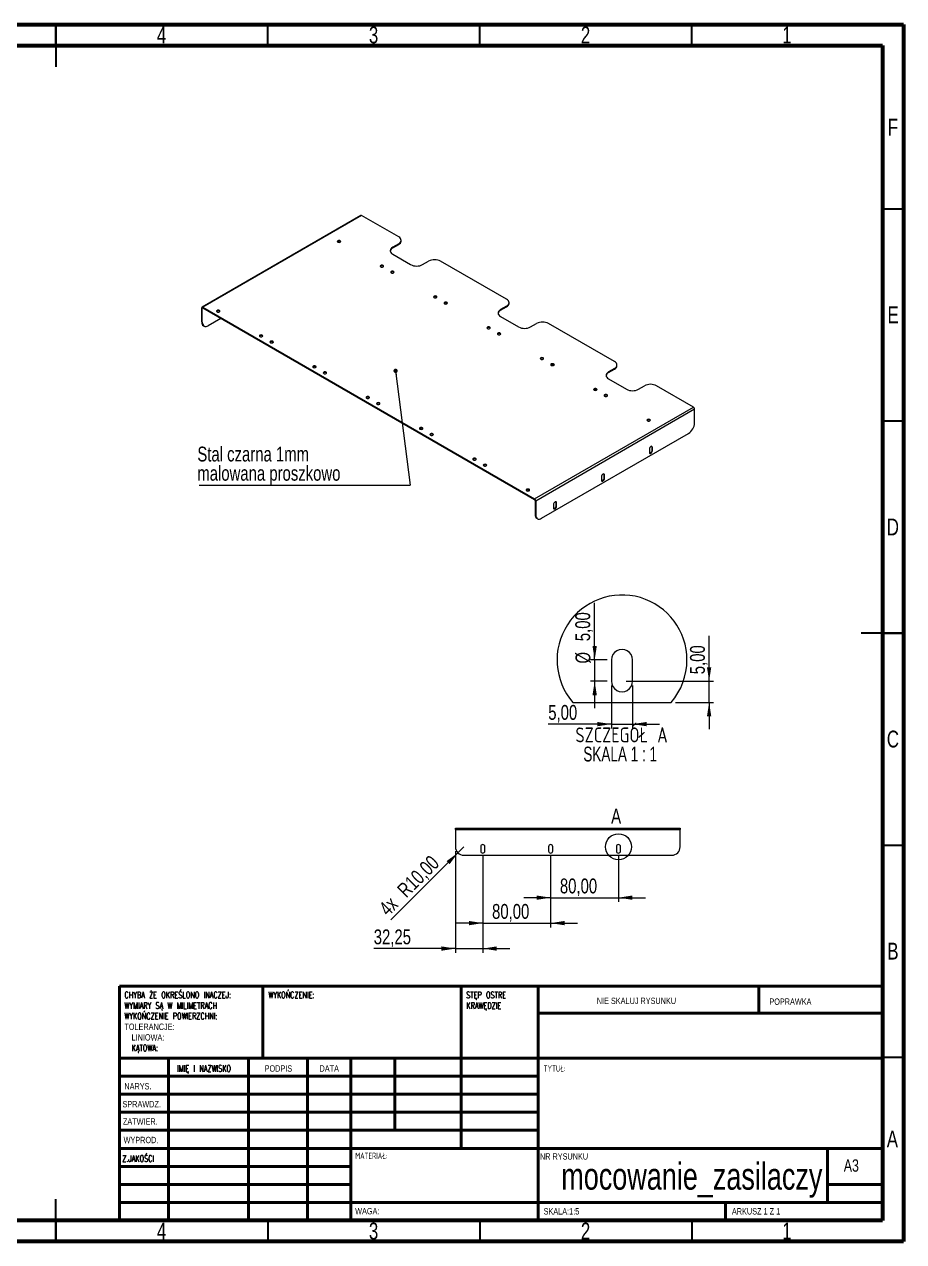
# Model space of a CAD drawing. Header units: millimetres. Extents: x 0 to 415, y 0 to 292.
# Drawn here: x 207.6 to 415, y 5 to 292 of the extents above; entities that cross this region are included whole.
import ezdxf

# ---------------------------------------------------------------- set-up
doc = ezdxf.new("R2010")
doc.units = ezdxf.units.MM
doc.styles.add('SLDTEXTSTYLE0', font='TXT', dxfattribs={"width": 0.75})
doc.styles.add('SLDTEXTSTYLE1', font='TXT', dxfattribs={"width": 0.75, "bigfont": 'bigfont'})
doc.styles.add('SLDTEXTSTYLE2', font='TXT', dxfattribs={"width": 0.6875})
doc.styles.add('SLDTEXTSTYLE3', font='TXT', dxfattribs={"width": 0.681818})
doc.dimstyles.new('SLDDIMSTYLE0', dxfattribs={"dimtxt": 3.5, "dimasz": 3.302, "dimexe": 0, "dimexo": 0.0625, "dimgap": 0.875, "dimtad": 1, "dimlfac": 5, "dimrnd": 1e-09, "dimzin": 12, "dimdsep": 46, "dimtxsty": 'SLDTEXTSTYLE0', "dimsah": 1, "dimcen": 0.09, "dimadec": 0, "dimazin": 3, "dimtfac": 1, "dimtmove": 0, "dimatfit": 0, "dimfxl": 1, "dimfrac": 2, "dimtolj": 1, "dimtzin": 12, "dimarcsym": 0})
doc.dimstyles.new('SLDDIMSTYLE3', dxfattribs={"dimtxt": 3.5, "dimasz": 3.302, "dimexe": 0, "dimexo": 0.0625, "dimgap": 0.875, "dimtad": 1, "dimlfac": 5, "dimrnd": 1e-09, "dimzin": 12, "dimdsep": 46, "dimtxsty": 'SLDTEXTSTYLE0', "dimsah": 1, "dimcen": 0, "dimadec": 0, "dimazin": 3, "dimtfac": 1, "dimtofl": 0, "dimtmove": 0, "dimatfit": 3, "dimfxl": 1, "dimfrac": 2, "dimtolj": 1, "dimtzin": 12, "dimarcsym": 0})
doc.dimstyles.new('SLDDIMSTYLE4', dxfattribs={"dimtxt": 0.18, "dimasz": 1.016, "dimexe": 0, "dimexo": 0.0625, "dimgap": 0, "dimtad": 0, "dimtih": 1, "dimtoh": 1, "dimdec": 0, "dimrnd": 1e-09, "dimzin": 0, "dimdsep": 46, "dimtxsty": 'Standard', "dimblk1": 'DOT', "dimblk2": 'DOT', "dimsah": 1, "dimcen": 0.09, "dimadec": 0, "dimazin": 0, "dimtfac": 1.016, "dimtdec": 0, "dimtofl": 0, "dimtmove": 0, "dimatfit": 3, "dimldrblk": 'DOT', "dimfxl": 1, "dimfrac": 2, "dimtolj": 1, "dimtzin": 0, "dimarcsym": 0})
doc.dimstyles.new('SLDDIMSTYLE5', dxfattribs={"dimtxt": 3.5, "dimasz": 3.302, "dimexe": 0, "dimexo": 0.0625, "dimgap": 0.875, "dimtad": 1, "dimrnd": 1e-09, "dimzin": 12, "dimdsep": 46, "dimtxsty": 'SLDTEXTSTYLE0', "dimsah": 1, "dimcen": 0.09, "dimadec": 0, "dimazin": 3, "dimtfac": 1, "dimtmove": 0, "dimatfit": 0, "dimfxl": 1, "dimfrac": 2, "dimtolj": 1, "dimtzin": 12, "dimarcsym": 0})

# ---------------------------------------------------------------- blocks, each defined once
blk = doc.blocks.new('SW_NOTE_0')
at = {"color": 0, "linetype": 'Continuous', "lineweight": 0, "char_height": 1.5, "attachment_point": 1}
for s, insert, style in [('CHYBA ŻE OKREŚLONO INACZEJ:', (0, 1.93), 'SLDTEXTSTYLE1'), ('WYMIARY SĄ W MILIMETRACH', (0, -0.57), 'SLDTEXTSTYLE1'), ('WYKOŃCZENIE POWIERZCHNI:', (0, -3.07), 'SLDTEXTSTYLE1'), ('TOLERANCJE:', (0, -5.57), 'SLDTEXTSTYLE0'), ('LINIOWA:', (1.69, -8.07), 'SLDTEXTSTYLE0'), ('KĄTOWA:', (1.69, -10.57), 'SLDTEXTSTYLE1')]:
    blk.add_mtext(s, dxfattribs=dict(at, insert=insert, style=style))
blk = doc.blocks.new('SW_NOTE_0_1')
at = {"color": 0, "linetype": 'Continuous', "lineweight": 0, "char_height": 1.5, "attachment_point": 1, "style": 'SLDTEXTSTYLE1'}
for s, insert in [('STĘP OSTRE', (0, 1.93)), ('KRAWĘDZIE', (0, -0.57))]:
    blk.add_mtext(s, dxfattribs=dict(at, insert=insert))
blk = doc.blocks.new('SW_NOTE_0_2')
at = {"color": 0, "linetype": 'Continuous', "lineweight": 0}
blk.add_line((-49.81, 0), (0, 0), dxfattribs=at)
at = {"color": 0, "linetype": 'Continuous', "lineweight": 0, "char_height": 3.5, "attachment_point": 1, "style": 'SLDTEXTSTYLE0'}
for s, insert in [('Stal czarna 1mm', (-50.24, 9.09)), ('malowana proszkowo', (-50.24, 4.56))]:
    blk.add_mtext(s, dxfattribs=dict(at, insert=insert))
blk = doc.blocks.new('_Dot')
at = {"color": 0, "linetype": 'ByBlock', "lineweight": -2}
blk.add_line((-0.5, 0), (-1, 0), dxfattribs=at)
at = {"color": 0, "linetype": 'ByBlock', "const_width": 0.5}
blk.add_lwpolyline([(-0.25, 0, 1), (0.25, 0, 1)], format="xyb", close=True, dxfattribs=at)
blk = doc.blocks.new('_D_12')
at = {"color": 7, "linetype": 'Continuous', "lineweight": 0}
for q in [(311.28, 98.1), (294.06, 80.88)]:
    blk.add_line((309.87, 96.69), q, dxfattribs=at)
at = {"color": 7, "linetype": 'Continuous', "lineweight": 18}
blk.add_solid([(309.87, 96.69), (307.17, 94.71), (307.89, 93.99)], dxfattribs=at)
at = {"color": 7, "linetype": 'Continuous', "lineweight": 18, "char_height": 3.5, "attachment_point": 1, "rotation": 45, "style": 'SLDTEXTSTYLE0'}
for s, insert in [('R10,00', (295.23, 88.36)), ('4x', (290.9, 84.03))]:
    blk.add_mtext(s, dxfattribs=dict(at, insert=insert))
blk = doc.blocks.new('_D_13')
at = {"color": 7, "linetype": 'Continuous', "lineweight": 0}
for p, q in [((309.28, 97.1), (309.28, 73.1)), ((315.73, 96.1), (315.73, 73.1)), ((309.28, 74.1), (290, 74.1)), ((309.28, 74.1), (315.73, 74.1)), ((315.73, 74.1), (322.08, 74.1))]:
    blk.add_line(p, q, dxfattribs=at)
at = {"color": 7, "linetype": 'Continuous', "lineweight": 18}
for points in [[(309.28, 74.1), (305.98, 74.61), (305.98, 73.59)], [(315.73, 74.1), (319.03, 73.59), (319.03, 74.61)]]:
    blk.add_solid(points, dxfattribs=at)
at = {"color": 7, "linetype": 'Continuous', "lineweight": 18, "insert": (290, 78.61), "char_height": 3.5, "attachment_point": 1, "style": 'SLDTEXTSTYLE0'}
blk.add_mtext('32,25', dxfattribs=at)
blk = doc.blocks.new('_D_14')
at = {"color": 7, "linetype": 'Continuous', "lineweight": 0}
for p, q in [((315.73, 96.1), (315.73, 79.1)), ((331.73, 96.1), (331.73, 79.1)), ((315.73, 80.1), (309.38, 80.1)), ((315.73, 80.1), (331.73, 80.1)), ((331.73, 80.1), (338.08, 80.1))]:
    blk.add_line(p, q, dxfattribs=at)
at = {"color": 7, "linetype": 'Continuous', "lineweight": 18}
for points in [[(315.73, 80.1), (312.43, 80.61), (312.43, 79.59)], [(331.73, 80.1), (335.03, 79.59), (335.03, 80.61)]]:
    blk.add_solid(points, dxfattribs=at)
at = {"color": 7, "linetype": 'Continuous', "lineweight": 18, "insert": (317.91, 84.61), "char_height": 3.5, "attachment_point": 1, "style": 'SLDTEXTSTYLE0'}
blk.add_mtext('80,00', dxfattribs=at)
blk = doc.blocks.new('_D_15')
at = {"color": 7, "linetype": 'Continuous', "lineweight": 0}
for p, q in [((331.73, 96.1), (331.73, 85.1)), ((347.73, 96.1), (347.73, 85.1)), ((331.73, 86.1), (325.38, 86.1)), ((331.73, 86.1), (347.73, 86.1)), ((347.73, 86.1), (354.08, 86.1))]:
    blk.add_line(p, q, dxfattribs=at)
at = {"color": 7, "linetype": 'Continuous', "lineweight": 18}
for points in [[(331.73, 86.1), (328.43, 86.61), (328.43, 85.59)], [(347.73, 86.1), (351.03, 85.59), (351.03, 86.61)]]:
    blk.add_solid(points, dxfattribs=at)
at = {"color": 7, "linetype": 'Continuous', "lineweight": 18, "insert": (333.91, 90.61), "char_height": 3.5, "attachment_point": 1, "style": 'SLDTEXTSTYLE0'}
blk.add_mtext('80,00', dxfattribs=at)
blk = doc.blocks.new('_D_16')
at = {"color": 7, "linetype": 'Continuous', "lineweight": 0}
for p, q in [((346.06, 136.14), (346.06, 126.02)), ((351.06, 136.14), (351.06, 126.02)), ((346.06, 127.02), (331.16, 127.02)), ((346.06, 127.02), (351.06, 127.02)), ((351.06, 127.02), (357.41, 127.02))]:
    blk.add_line(p, q, dxfattribs=at)
at = {"color": 7, "linetype": 'Continuous', "lineweight": 18}
for points in [[(346.06, 127.02), (342.76, 127.52), (342.76, 126.51)], [(351.06, 127.02), (354.36, 126.51), (354.36, 127.52)]]:
    blk.add_solid(points, dxfattribs=at)
at = {"color": 7, "linetype": 'Continuous', "lineweight": 18, "insert": (331.16, 131.53), "char_height": 3.5, "attachment_point": 1, "style": 'SLDTEXTSTYLE0'}
blk.add_mtext('5,00', dxfattribs=at)
blk = doc.blocks.new('_D_17')
at = {"color": 7, "linetype": 'Continuous', "lineweight": 0}
for p, q in [((342.11, 142.14), (342.11, 155.63)), ((345.06, 142.14), (341.11, 142.14)), ((342.11, 142.14), (342.11, 137.14)), ((345.06, 137.14), (341.11, 137.14)), ((342.11, 137.14), (342.11, 130.79))]:
    blk.add_line(p, q, dxfattribs=at)
at = {"color": 7, "linetype": 'Continuous', "lineweight": 18}
for points in [[(342.11, 142.14), (342.62, 145.44), (341.6, 145.44)], [(342.11, 137.14), (341.6, 133.84), (342.62, 133.84)]]:
    blk.add_solid(points, dxfattribs=at)
at = {"color": 7, "linetype": 'Continuous', "lineweight": 18, "char_height": 3.5, "attachment_point": 1, "rotation": 90, "style": 'SLDTEXTSTYLE0'}
for s, insert in [('5,00', (337.54, 146.57)), ('%%c', (337.6, 141.3))]:
    blk.add_mtext(s, dxfattribs=dict(at, insert=insert))
blk = doc.blocks.new('_D_18')
at = {"color": 7, "linetype": 'Continuous', "lineweight": 0}
for p, q in [((369.11, 137.14), (369.11, 147.83)), ((349.56, 137.14), (370.11, 137.14)), ((369.11, 132.14), (369.11, 137.14)), ((361.17, 132.14), (370.11, 132.14)), ((369.11, 132.14), (369.11, 125.79))]:
    blk.add_line(p, q, dxfattribs=at)
at = {"color": 7, "linetype": 'Continuous', "lineweight": 18}
for points in [[(369.11, 137.14), (369.62, 140.44), (368.6, 140.44)], [(369.11, 132.14), (368.6, 128.84), (369.62, 128.84)]]:
    blk.add_solid(points, dxfattribs=at)
at = {"color": 7, "linetype": 'Continuous', "lineweight": 18, "insert": (364.6, 138.78), "char_height": 3.5, "attachment_point": 1, "rotation": 90, "style": 'SLDTEXTSTYLE0'}
blk.add_mtext('5,00', dxfattribs=at)
blk = doc.blocks.new('SW_NOTE_0_3')
at = {"color": 0, "linetype": 'Continuous', "lineweight": 0, "char_height": 3.5, "attachment_point": 2}
for s, insert, style in [('SZCZEGÓŁ A', (13.95, 4.51), 'SLDTEXTSTYLE1'), ('SKALA 1 : 1', (13.76, -0.01), 'SLDTEXTSTYLE3')]:
    blk.add_mtext(s, dxfattribs=dict(at, insert=insert, style=style))

msp = doc.modelspace()

# ---------------------------------------------------------------- linework, layer by layer
at = {"color": 7, "linetype": 'Continuous', "lineweight": 70}
for p, q in [((15, 292), (415, 292)), ((415, 292), (415, 5)), ((20, 287), (410, 287)), ((410, 287), (410, 10)), ((410, 10), (20, 10)), ((415, 5), (15, 5))]:
    msp.add_line(p, q, dxfattribs=at)
at = {"color": 7, "linetype": 'Continuous', "lineweight": 35}
for p, q in [((215, 292), (215, 282)), ((215, 287), (215, 292)), ((265, 287), (265, 292)), ((315, 287), (315, 292)), ((365, 287), (365, 292)), ((410, 248.5), (415, 248.5)), ((410, 198.5), (415, 198.5)), ((415, 148.5), (405, 148.5)), ((410, 148.5), (415, 148.5)), ((410, 98.5), (415, 98.5)), ((410, 48.5), (415, 48.5)), ((215, 5), (215, 15)), ((215, 10), (215, 5)), ((265, 10), (265, 5)), ((315, 10), (315, 5)), ((365, 10), (365, 5))]:
    msp.add_line(p, q, dxfattribs=at)
at = {"color": 7, "linetype": 'Continuous', "lineweight": 25}
for p, q in [((286.9711, 246.9484), (249.4944, 225.3135)), ((287.1448, 246.9312), (249.6681, 225.2964)), ((295.8794, 241.8888), (287.1448, 246.9312)), ((295.8794, 240.2559), (294.4652, 239.4395)), ((294.4652, 239.2762), (295.8794, 240.0926)), ((294.4652, 239.2762), (294.4652, 239.4395)), ((295.8794, 240.0926), (295.8794, 240.2559)), ((296.4652, 240.909), (296.4652, 241.0723)), ((294.4652, 237.8067), (298.7078, 235.3575)), ((301.5363, 235.3575), (302.9505, 236.1739)), ((321.3353, 227.1934), (305.7789, 236.1739)), ((249.5639, 225.0729), (249.4225, 225.1545)), ((249.4225, 221.8453), (249.4225, 225.1545)), ((249.5639, 225.0729), (249.6681, 225.133)), ((249.5639, 221.7637), (249.5639, 225.0729)), ((249.6681, 225.2964), (327.9486, 180.106)), ((249.6681, 225.133), (249.6681, 225.2964)), ((249.6681, 225.133), (327.9486, 179.9427)), ((321.3353, 225.5606), (319.921, 224.7442)), ((319.921, 224.5809), (321.3353, 225.3973)), ((319.921, 224.5809), (319.921, 224.7442)), ((321.3353, 225.3973), (321.3353, 225.5606)), ((321.921, 226.2137), (321.921, 226.377)), ((249.4225, 221.8453), (249.5639, 221.7637)), ((253.9487, 222.6619), (250.9781, 220.947)), ((319.921, 223.1114), (324.1637, 220.6621)), ((326.9921, 220.6621), (328.4063, 221.4785)), ((346.7911, 212.4981), (331.2348, 221.4785)), ((249.8368, 220.9297), (249.9782, 220.848)), ((346.7911, 210.8652), (345.3769, 210.0488)), ((345.3769, 209.8855), (346.7911, 210.7019)), ((345.3769, 209.8855), (345.3769, 210.0488)), ((346.7911, 210.7019), (346.7911, 210.8652)), ((347.3769, 211.5183), (347.3769, 211.6817)), ((345.3769, 208.416), (349.6195, 205.9668)), ((352.448, 205.9668), (353.8622, 206.7832)), ((365.4253, 201.7408), (356.6906, 206.7832)), ((327.9486, 180.106), (365.4253, 201.7408)), ((328.1942, 179.6806), (365.6709, 201.3154)), ((365.6709, 198.0062), (365.6709, 201.3154)), ((329.6084, 175.5547), (364.2566, 195.5567)), ((355.5946, 192.3526), (355.736, 192.271)), ((355.5946, 192.3526), (355.5946, 191.5361)), ((355.0289, 191.8628), (355.0289, 191.0462)), ((355.5946, 191.5361), (355.736, 191.4544)), ((355.736, 191.4544), (355.736, 192.271)), ((343.7152, 185.3315), (343.7152, 184.515)), ((344.2809, 185.8213), (344.4223, 185.7397)), ((344.2809, 185.8213), (344.2809, 185.0048)), ((344.2809, 185.0048), (344.4223, 184.9232)), ((344.4223, 184.9232), (344.4223, 185.7397)), ((327.9486, 179.9427), (327.9486, 180.106)), ((328.0528, 179.7622), (328.1942, 179.6806)), ((328.0528, 179.7622), (328.0528, 176.4531)), ((328.1942, 179.6806), (328.1942, 176.3714)), ((332.4015, 178.8002), (332.4015, 177.9837)), ((332.9672, 179.2901), (333.1086, 179.2084)), ((332.9672, 179.2901), (332.9672, 178.4735)), ((332.9672, 178.4735), (333.1086, 178.3919)), ((333.1086, 178.3919), (333.1086, 179.2084)), ((328.0528, 176.4531), (328.1942, 176.3714)), ((328.4671, 175.5374), (328.6085, 175.4557)), ((346.0596, 142.1429), (346.0596, 137.1429)), ((351.0596, 137.1429), (351.0596, 142.1429)), ((336.949, 132.1429), (360.1702, 132.1429)), ((309.2807, 102.1552), (309.2807, 102.5025)), ((309.2807, 102.5025), (362.2807, 102.5025)), ((309.2807, 102.1552), (309.2807, 98.1025)), ((309.2807, 102.1552), (362.2807, 102.1552)), ((362.2807, 102.5025), (362.2807, 102.1552)), ((362.2807, 98.1025), (362.2807, 102.1552)), ((315.2307, 98.1025), (315.2307, 97.1025)), ((316.2307, 97.1025), (316.2307, 98.1025)), ((331.2307, 98.1025), (331.2307, 97.1025)), ((332.2307, 97.1025), (332.2307, 98.1025)), ((347.2307, 98.1025), (347.2307, 97.1025)), ((348.2307, 97.1025), (348.2307, 98.1025)), ((311.2807, 96.1025), (360.2807, 96.1025))]:
    msp.add_line(p, q, dxfattribs=at)
at = {"color": 7, "linetype": 'Continuous', "lineweight": 50}
for p, q in [((230, 65.25), (410, 65.25)), ((230, 65.25), (230, 10)), ((263.8, 48.25), (263.8, 65.25)), ((310.6, 65.25), (310.6, 27)), ((328.8, 65.25), (328.8, 10)), ((380.8, 58.875), (380.8, 65.25)), ((410, 58.875), (328.8, 58.875)), ((410, 48.25), (230, 48.25)), ((241.5642, 48.25), (241.5642, 10)), ((260.4423, 48.25), (260.4423, 10)), ((274.3989, 48.25), (274.3989, 10)), ((284.6, 10), (284.6, 48.25)), ((295, 31.25), (295, 48.25)), ((328.8, 44), (230, 44)), ((328.8, 39.75), (230, 39.75)), ((328.8, 35.5), (230, 35.5)), ((328.8, 31.25), (230, 31.25)), ((284.6, 27), (230, 27)), ((284.6, 27), (410, 27)), ((397, 14.25), (397, 27)), ((284.6, 22.7499), (230, 22.7499)), ((284.6, 18.5), (230, 18.5)), ((410, 18.5), (397, 18.5)), ((230, 14.25), (410, 14.25)), ((373, 10), (373, 14.25))]:
    msp.add_line(p, q, dxfattribs=at)
at = {"color": 7, "linetype": 'Continuous', "lineweight": 25, "flags": 128}
for points in [[(295.8794, 240.2559), (296.1281, 240.4309), (296.313, 240.6305), (296.4268, 240.8471), (296.4652, 241.0723), (296.4268, 241.2976), (296.313, 241.5142), (296.1281, 241.7138), (295.8794, 241.8888)], [(281.5252, 240.6641), (281.6549, 240.6141), (281.808, 240.5965), (281.9611, 240.6141), (282.0908, 240.6641), (282.1775, 240.7391), (282.208, 240.8274), (282.1775, 240.9158), (282.0908, 240.9907), (281.9611, 241.0408), (281.808, 241.0583), (281.6549, 241.0408), (281.5252, 240.9907), (281.4384, 240.9158), (281.408, 240.8274), (281.4384, 240.7391), (281.5252, 240.6641)], [(282.0908, 240.8274), (282.1775, 240.7525), (282.1822, 240.7458)], [(294.4652, 239.4395), (294.2165, 239.2646), (294.0317, 239.065), (293.9178, 238.8484), (293.8794, 238.6231), (293.9178, 238.3979), (294.0317, 238.1813), (294.2165, 237.9817), (294.4652, 237.8067)], [(291.6368, 234.8268), (291.7665, 234.7768), (291.9196, 234.7592), (292.0727, 234.7768), (292.2025, 234.8268), (292.2892, 234.9017), (292.3196, 234.9901), (292.2892, 235.0785), (292.2025, 235.1534), (292.0727, 235.2034), (291.9196, 235.221), (291.7665, 235.2034), (291.6368, 235.1534), (291.5501, 235.0785), (291.5196, 234.9901), (291.5501, 234.9017), (291.6368, 234.8268)], [(292.2025, 234.9901), (292.2892, 234.9152), (292.2938, 234.9084)], [(294.1117, 233.3981), (294.2414, 233.3481), (294.3945, 233.3305), (294.5476, 233.3481), (294.6773, 233.3981), (294.764, 233.473), (294.7945, 233.5614), (294.764, 233.6498), (294.6773, 233.7247), (294.5476, 233.7747), (294.3945, 233.7923), (294.2414, 233.7747), (294.1117, 233.7247), (294.0249, 233.6498), (293.9945, 233.5614), (294.0249, 233.473), (294.1117, 233.3981)], [(294.6773, 233.5614), (294.764, 233.4864), (294.7687, 233.4797)], [(304.2233, 227.5608), (304.353, 227.5107), (304.5061, 227.4932), (304.6592, 227.5107), (304.789, 227.5608), (304.8757, 227.6357), (304.9061, 227.7241), (304.8757, 227.8124), (304.789, 227.8874), (304.6592, 227.9374), (304.5061, 227.955), (304.353, 227.9374), (304.2233, 227.8874), (304.1366, 227.8124), (304.1061, 227.7241), (304.1366, 227.6357), (304.2233, 227.5608)], [(304.789, 227.724), (304.8757, 227.6491), (304.8803, 227.6424)], [(321.3353, 225.5606), (321.584, 225.7356), (321.7688, 225.9352), (321.8826, 226.1518), (321.921, 226.377), (321.8826, 226.6022), (321.7688, 226.8188), (321.584, 227.0184), (321.3353, 227.1934)], [(253.0287, 224.2135), (253.1585, 224.1635), (253.3116, 224.1459), (253.4647, 224.1635), (253.5944, 224.2135), (253.6811, 224.2884), (253.7116, 224.3768), (253.6811, 224.4652), (253.5944, 224.5401), (253.4647, 224.5901), (253.3116, 224.6077), (253.1585, 224.5901), (253.0287, 224.5401), (252.942, 224.4652), (252.9116, 224.3768), (252.942, 224.2884), (253.0287, 224.2135)], [(253.5944, 224.3768), (253.6811, 224.3019), (253.6857, 224.2951)], [(306.6982, 226.1321), (306.8279, 226.082), (306.981, 226.0644), (307.1341, 226.082), (307.2638, 226.1321), (307.3505, 226.207), (307.381, 226.2954), (307.3505, 226.3837), (307.2638, 226.4586), (307.1341, 226.5087), (306.981, 226.5263), (306.8279, 226.5087), (306.6982, 226.4586), (306.6114, 226.3837), (306.581, 226.2954), (306.6114, 226.207), (306.6982, 226.1321)], [(307.2638, 226.2953), (307.3505, 226.2204), (307.3552, 226.2137)], [(319.921, 224.7442), (319.6723, 224.5692), (319.4875, 224.3696), (319.3737, 224.153), (319.3353, 223.9278), (319.3737, 223.7025), (319.4875, 223.4859), (319.6723, 223.2863), (319.921, 223.1114)], [(249.5639, 221.7637), (249.5911, 221.4608), (249.6716, 221.2009), (249.8023, 220.994), (249.9781, 220.8481), (250.1924, 220.7687), (250.4369, 220.7589), (250.7022, 220.8191), (250.9781, 220.947)], [(263.1404, 218.3762), (263.2701, 218.3261), (263.4232, 218.3086), (263.5763, 218.3261), (263.7061, 218.3762), (263.7928, 218.4511), (263.8232, 218.5395), (263.7928, 218.6278), (263.7061, 218.7028), (263.5763, 218.7528), (263.4232, 218.7704), (263.2701, 218.7528), (263.1404, 218.7028), (263.0537, 218.6278), (263.0232, 218.5395), (263.0537, 218.4511), (263.1404, 218.3762)], [(263.7061, 218.5395), (263.7928, 218.4645), (263.7974, 218.4578)], [(316.8098, 220.2948), (316.9395, 220.2447), (317.0926, 220.2271), (317.2457, 220.2447), (317.3755, 220.2948), (317.4622, 220.3697), (317.4926, 220.458), (317.4622, 220.5464), (317.3755, 220.6213), (317.2457, 220.6714), (317.0926, 220.689), (316.9395, 220.6714), (316.8098, 220.6213), (316.7231, 220.5464), (316.6926, 220.458), (316.7231, 220.3697), (316.8098, 220.2948)], [(317.3755, 220.458), (317.4622, 220.3831), (317.4668, 220.3764)], [(319.2847, 218.866), (319.4144, 218.816), (319.5675, 218.7984), (319.7206, 218.816), (319.8503, 218.866), (319.937, 218.941), (319.9675, 219.0293), (319.937, 219.1177), (319.8503, 219.1926), (319.7206, 219.2427), (319.5675, 219.2602), (319.4144, 219.2427), (319.2847, 219.1926), (319.1979, 219.1177), (319.1675, 219.0293), (319.1979, 218.941), (319.2847, 218.866)], [(319.8503, 219.0293), (319.937, 218.9544), (319.9417, 218.9477)], [(265.6152, 216.9475), (265.745, 216.8974), (265.8981, 216.8799), (266.0512, 216.8974), (266.1809, 216.9475), (266.2676, 217.0224), (266.2981, 217.1108), (266.2676, 217.1991), (266.1809, 217.274), (266.0512, 217.3241), (265.8981, 217.3417), (265.745, 217.3241), (265.6152, 217.274), (265.5285, 217.1991), (265.4981, 217.1108), (265.5285, 217.0224), (265.6152, 216.9475)], [(266.1809, 217.1107), (266.2676, 217.0358), (266.2722, 217.0291)], [(329.3963, 213.0287), (329.526, 212.9787), (329.6791, 212.9611), (329.8322, 212.9787), (329.962, 213.0287), (330.0487, 213.1036), (330.0791, 213.192), (330.0487, 213.2804), (329.962, 213.3553), (329.8322, 213.4053), (329.6791, 213.4229), (329.526, 213.4053), (329.3963, 213.3553), (329.3096, 213.2804), (329.2791, 213.192), (329.3096, 213.1036), (329.3963, 213.0287)], [(329.962, 213.192), (330.0487, 213.1171), (330.0533, 213.1104)], [(346.7911, 210.8652), (347.0398, 211.0402), (347.2247, 211.2398), (347.3385, 211.4564), (347.3769, 211.6817), (347.3385, 211.9069), (347.2247, 212.1235), (347.0398, 212.3231), (346.7911, 212.4981)], [(275.7269, 211.1102), (275.8566, 211.0601), (276.0097, 211.0425), (276.1628, 211.0601), (276.2926, 211.1102), (276.3793, 211.1851), (276.4097, 211.2734), (276.3793, 211.3618), (276.2926, 211.4367), (276.1628, 211.4868), (276.0097, 211.5044), (275.8566, 211.4868), (275.7269, 211.4367), (275.6402, 211.3618), (275.6097, 211.2734), (275.6402, 211.1851), (275.7269, 211.1102)], [(276.2926, 211.2734), (276.3793, 211.1985), (276.3839, 211.1918)], [(278.2017, 209.6815), (278.3315, 209.6314), (278.4846, 209.6138), (278.6377, 209.6314), (278.7674, 209.6815), (278.8541, 209.7564), (278.8846, 209.8447), (278.8541, 209.9331), (278.7674, 210.008), (278.6377, 210.0581), (278.4846, 210.0756), (278.3315, 210.0581), (278.2017, 210.008), (278.115, 209.9331), (278.0846, 209.8447), (278.115, 209.7564), (278.2017, 209.6815)], [(278.7674, 209.8447), (278.8541, 209.7698), (278.8587, 209.7631)], [(331.8712, 211.6), (332.0009, 211.55), (332.154, 211.5324), (332.3071, 211.55), (332.4368, 211.6), (332.5235, 211.6749), (332.554, 211.7633), (332.5235, 211.8517), (332.4368, 211.9266), (332.3071, 211.9766), (332.154, 211.9942), (332.0009, 211.9766), (331.8712, 211.9266), (331.7844, 211.8517), (331.754, 211.7633), (331.7844, 211.6749), (331.8712, 211.6)], [(332.4368, 211.7633), (332.5235, 211.6884), (332.5282, 211.6816)], [(345.3769, 210.0488), (345.1282, 209.8739), (344.9433, 209.6743), (344.8295, 209.4577), (344.7911, 209.2324), (344.8295, 209.0072), (344.9433, 208.7906), (345.1282, 208.591), (345.3769, 208.416)], [(288.3134, 203.8441), (288.4431, 203.7941), (288.5962, 203.7765), (288.7493, 203.7941), (288.8791, 203.8441), (288.9658, 203.919), (288.9962, 204.0074), (288.9658, 204.0958), (288.8791, 204.1707), (288.7493, 204.2208), (288.5962, 204.2383), (288.4431, 204.2208), (288.3134, 204.1707), (288.2267, 204.0958), (288.1962, 204.0074), (288.2267, 203.919), (288.3134, 203.8441)], [(288.8791, 204.0074), (288.9658, 203.9325), (288.9704, 203.9258)], [(341.9828, 205.7627), (342.1125, 205.7126), (342.2656, 205.6951), (342.4187, 205.7126), (342.5485, 205.7627), (342.6352, 205.8376), (342.6656, 205.926), (342.6352, 206.0143), (342.5485, 206.0893), (342.4187, 206.1393), (342.2656, 206.1569), (342.1125, 206.1393), (341.9828, 206.0893), (341.8961, 206.0143), (341.8656, 205.926), (341.8961, 205.8376), (341.9828, 205.7627)], [(342.5485, 205.9259), (342.6352, 205.851), (342.6398, 205.8443)], [(344.4577, 204.334), (344.5874, 204.2839), (344.7405, 204.2663), (344.8936, 204.2839), (345.0233, 204.334), (345.11, 204.4089), (345.1405, 204.4973), (345.11, 204.5856), (345.0233, 204.6605), (344.8936, 204.7106), (344.7405, 204.7282), (344.5874, 204.7106), (344.4577, 204.6605), (344.3709, 204.5856), (344.3405, 204.4973), (344.3709, 204.4089), (344.4577, 204.334)], [(345.0233, 204.4972), (345.11, 204.4223), (345.1147, 204.4156)], [(290.7882, 202.4154), (290.918, 202.3654), (291.0711, 202.3478), (291.2242, 202.3654), (291.3539, 202.4154), (291.4406, 202.4903), (291.4711, 202.5787), (291.4406, 202.6671), (291.3539, 202.742), (291.2242, 202.792), (291.0711, 202.8096), (290.918, 202.792), (290.7882, 202.742), (290.7015, 202.6671), (290.6711, 202.5787), (290.7015, 202.4903), (290.7882, 202.4154)], [(291.3539, 202.5787), (291.4406, 202.5038), (291.4452, 202.497)], [(354.5693, 198.4967), (354.6991, 198.4466), (354.8521, 198.429), (355.0052, 198.4466), (355.135, 198.4967), (355.2217, 198.5716), (355.2521, 198.6599), (355.2217, 198.7483), (355.135, 198.8232), (355.0052, 198.8733), (354.8521, 198.8909), (354.6991, 198.8733), (354.5693, 198.8232), (354.4826, 198.7483), (354.4521, 198.6599), (354.4826, 198.5716), (354.5693, 198.4967)], [(355.135, 198.6599), (355.2217, 198.585), (355.2263, 198.5783)], [(300.8999, 196.5781), (301.0296, 196.528), (301.1827, 196.5105), (301.3358, 196.528), (301.4656, 196.5781), (301.5523, 196.653), (301.5827, 196.7414), (301.5523, 196.8298), (301.4656, 196.9047), (301.3358, 196.9547), (301.1827, 196.9723), (301.0296, 196.9547), (300.8999, 196.9047), (300.8132, 196.8298), (300.7827, 196.7414), (300.8132, 196.653), (300.8999, 196.5781)], [(301.4656, 196.7414), (301.5523, 196.6664), (301.5569, 196.6597)], [(303.3747, 195.1494), (303.5045, 195.0993), (303.6576, 195.0818), (303.8107, 195.0993), (303.9404, 195.1494), (304.0271, 195.2243), (304.0576, 195.3127), (304.0271, 195.401), (303.9404, 195.476), (303.8107, 195.526), (303.6576, 195.5436), (303.5045, 195.526), (303.3747, 195.476), (303.288, 195.401), (303.2576, 195.3127), (303.288, 195.2243), (303.3747, 195.1494)], [(303.9404, 195.3126), (304.0271, 195.2377), (304.0317, 195.231)], [(355.736, 192.271), (355.7091, 192.4117), (355.6325, 192.4999), (355.5178, 192.5222), (355.3825, 192.4751), (355.2472, 192.3659), (355.1325, 192.2112), (355.0558, 192.0345), (355.0289, 191.8628)], [(355.5515, 192.523), (355.5677, 192.4933), (355.5946, 192.3526)], [(313.4864, 189.3121), (313.6161, 189.262), (313.7692, 189.2444), (313.9223, 189.262), (314.0521, 189.3121), (314.1388, 189.387), (314.1692, 189.4754), (314.1388, 189.5637), (314.0521, 189.6386), (313.9223, 189.6887), (313.7692, 189.7063), (313.6161, 189.6887), (313.4864, 189.6386), (313.3997, 189.5637), (313.3692, 189.4754), (313.3997, 189.387), (313.4864, 189.3121)], [(314.0521, 189.4753), (314.1388, 189.4004), (314.1434, 189.3937)], [(355.0289, 191.0462), (355.0558, 190.9055), (355.1325, 190.8173), (355.2472, 190.795), (355.3825, 190.8421), (355.5178, 190.9512), (355.6325, 191.106), (355.7091, 191.2827), (355.736, 191.4544)], [(355.5946, 191.5361), (355.5677, 191.3643), (355.491, 191.1876), (355.3763, 191.0329), (355.241, 190.9237), (355.1057, 190.8767), (355.072, 190.8758)], [(315.9613, 187.8834), (316.091, 187.8333), (316.2441, 187.8157), (316.3972, 187.8333), (316.5269, 187.8834), (316.6136, 187.9583), (316.6441, 188.0466), (316.6136, 188.135), (316.5269, 188.2099), (316.3972, 188.26), (316.2441, 188.2776), (316.091, 188.26), (315.9613, 188.2099), (315.8745, 188.135), (315.8441, 188.0466), (315.8745, 187.9583), (315.9613, 187.8834)], [(316.5269, 188.0466), (316.6136, 187.9717), (316.6183, 187.965)], [(344.4223, 185.7397), (344.3954, 185.8804), (344.3187, 185.9686), (344.204, 185.9909), (344.0687, 185.9439), (343.9334, 185.8347), (343.8187, 185.68), (343.7421, 185.5033), (343.7152, 185.3315)], [(343.7152, 184.515), (343.7421, 184.3743), (343.8187, 184.286), (343.9334, 184.2638), (344.0687, 184.3108), (344.204, 184.42), (344.3187, 184.5747), (344.3954, 184.7514), (344.4223, 184.9232)], [(344.2809, 185.0048), (344.254, 184.833), (344.1773, 184.6563), (344.0626, 184.5016), (343.9273, 184.3924), (343.792, 184.3454), (343.7583, 184.3445)], [(344.2378, 185.9918), (344.254, 185.962), (344.2809, 185.8213)], [(326.0729, 182.046), (326.2026, 181.996), (326.3557, 181.9784), (326.5088, 181.996), (326.6386, 182.046), (326.7253, 182.121), (326.7557, 182.2093), (326.7253, 182.2977), (326.6386, 182.3726), (326.5088, 182.4227), (326.3557, 182.4402), (326.2026, 182.4227), (326.0729, 182.3726), (325.9862, 182.2977), (325.9557, 182.2093), (325.9862, 182.121), (326.0729, 182.046)], [(326.6386, 182.2093), (326.7253, 182.1344), (326.7299, 182.1277)], [(333.1086, 179.2084), (333.0817, 179.3491), (333.005, 179.4373), (332.8903, 179.4596), (332.755, 179.4126), (332.6197, 179.3034), (332.505, 179.1487), (332.4284, 178.972), (332.4015, 178.8002)], [(332.4015, 177.9837), (332.4284, 177.843), (332.505, 177.7548), (332.6197, 177.7325), (332.755, 177.7795), (332.8903, 177.8887), (333.005, 178.0434), (333.0817, 178.2201), (333.1086, 178.3919)], [(332.9672, 178.4735), (332.9403, 178.3018), (332.8636, 178.1251), (332.7489, 177.9703), (332.6136, 177.8612), (332.4783, 177.8141), (332.4446, 177.8133)], [(332.9241, 179.4605), (332.9403, 179.4308), (332.9672, 179.2901)], [(328.1942, 176.3714), (328.2214, 176.0685), (328.3018, 175.8086), (328.4325, 175.6017), (328.6084, 175.4558), (328.8227, 175.3764), (329.0672, 175.3666), (329.3325, 175.4269), (329.6084, 175.5547)]]:
    msp.add_lwpolyline(points, dxfattribs=at)
at = {"color": 7, "linetype": 'Continuous', "lineweight": 18}
msp.add_circle((347.7307, 98.1025), 3.0647, dxfattribs=at)
at = {"color": 7, "linetype": 'Continuous', "lineweight": 25}
for centre, radius, start, end in [((287.043, 246.7892), 0.1747, 54.382423, 114.307119), ((281.8113, 240.3921), 0.5173, 57.296588, 136.868012), ((294.903, 238.3333), 1.0396, 114.903864, 168.447668), ((295.4643, 241.0088), 1.0059, 294.374658, 354.305201), ((300.1221, 238.0869), 3.074, 242.609672, 297.390328), ((304.3647, 233.4445), 3.074, 62.609672, 117.390328), ((291.923, 234.5548), 0.5173, 57.296588, 136.868012), ((294.3978, 233.1261), 0.5173, 57.296588, 136.868012), ((304.5095, 227.2888), 0.5173, 57.296588, 136.868012), ((249.5722, 225.1788), 0.1517, 50.796715, 189.214037), ((249.6274, 225.0832), 0.0643, 50.796715, 189.214037), ((253.3149, 223.9415), 0.5173, 57.296588, 136.868012), ((306.9843, 225.86), 0.5173, 57.296588, 136.868012), ((320.3588, 223.6379), 1.0396, 114.903864, 168.447668), ((320.9201, 226.3135), 1.0059, 294.374658, 354.305201), ((250.4025, 221.7372), 0.986, 173.701152, 234.986667), ((329.8205, 218.7491), 3.074, 62.609672, 117.390328), ((263.4266, 218.1042), 0.5173, 57.296588, 136.868012), ((317.096, 220.0227), 0.5173, 57.296588, 136.868012), ((319.5708, 218.594), 0.5173, 57.296588, 136.868012), ((325.5779, 223.3916), 3.074, 242.609672, 297.390328), ((265.9014, 216.6754), 0.5173, 57.296588, 136.868012), ((329.6825, 212.7567), 0.5173, 57.296588, 136.868012), ((276.0131, 210.8381), 0.5173, 57.296588, 136.868012), ((278.4879, 209.4094), 0.5173, 57.296588, 136.868012), ((332.1573, 211.328), 0.5173, 57.296588, 136.868012), ((345.8147, 208.9426), 1.0396, 114.903864, 168.447668), ((346.376, 211.6182), 1.0059, 294.374658, 354.305201), ((355.2764, 204.0538), 3.074, 62.609672, 117.390328), ((288.5996, 203.5721), 0.5173, 57.296588, 136.868012), ((342.269, 205.4907), 0.5173, 57.296588, 136.868012), ((344.7439, 204.0619), 0.5173, 57.296588, 136.868012), ((351.0337, 208.6962), 3.074, 242.609672, 297.390328), ((291.0744, 202.1434), 0.5173, 57.296588, 136.868012), ((365.1376, 201.2911), 0.5338, 2.605478, 57.394522), ((354.8555, 198.2246), 0.5173, 57.296588, 136.868012), ((301.1861, 196.3061), 0.5173, 57.296588, 136.868012), ((303.6609, 194.8774), 0.5173, 57.296588, 136.868012), ((362.6004, 198.146), 3.0736, 302.605478, 357.394522), ((313.7726, 189.04), 0.5173, 57.296588, 136.868012), ((316.2474, 187.6113), 0.5173, 57.296588, 136.868012), ((326.3591, 181.774), 0.5173, 57.296588, 136.868012), ((327.661, 179.6563), 0.5338, 2.605478, 57.394522), ((327.8266, 179.7519), 0.2264, 2.605478, 57.394522), ((329.0328, 176.3449), 0.986, 173.701152, 234.986667), ((348.5596, 142.1429), 2.5, 359.999989, 180.000011), ((348.5596, 137.1429), 2.5, 179.999979, 0.000021), ((311.2807, 98.1025), 2, 180, 270), ((315.7307, 98.1025), 0.5, 0, 180), ((331.7307, 98.1025), 0.5, 0, 180), ((347.7307, 98.1025), 0.5, 0, 180), ((360.2807, 98.1025), 2, 270, 0), ((315.7307, 97.1025), 0.5, 180, 0), ((331.7307, 97.1025), 0.5, 180, 0), ((347.7307, 97.1025), 0.5, 180, 0)]:
    msp.add_arc(centre, radius, start, end, dxfattribs=at)
at = {"color": 7, "linetype": 'Continuous', "lineweight": 18}
for centre, radius, start, end in [((348.5596, 142.1429), 15.3234, 0, 220.737717), ((348.5597, 142.1429), 15.3233, 319.262189, 0.000098)]:
    msp.add_arc(centre, radius, start, end, dxfattribs=at)

# ---------------------------------------------------------------- block references
at = {"color": 7, "linetype": 'Continuous', "lineweight": 0}
for name, p in [('SW_NOTE_0_2', (298.6292, 183.3486)), ('SW_NOTE_0_3', (334.37, 121.7162)), ('SW_NOTE_0', (231.1818, 61.9874)), ('SW_NOTE_0_1', (311.8212, 61.9874))]:
    msp.add_blockref(name, p, dxfattribs=at)

# ---------------------------------------------------------------- texts
for s, insert, char_height, attachment_point, style in [('4', (239.96, 291.4843), 3.9687, 2, 'SLDTEXTSTYLE0'), ('3', (289.96, 291.4843), 3.9687, 2, 'SLDTEXTSTYLE0'), ('2', (339.96, 291.4843), 3.9687, 2, 'SLDTEXTSTYLE0'), ('1', (387.46, 291.4843), 3.9687, 2, 'SLDTEXTSTYLE0'), ('F', (412.4577, 269.7343), 3.9687, 2, 'SLDTEXTSTYLE0'), ('E', (412.5078, 225.4843), 3.9687, 2, 'SLDTEXTSTYLE0'), ('D', (412.4527, 175.4843), 3.9687, 2, 'SLDTEXTSTYLE0'), ('C', (412.4587, 125.4843), 3.9687, 2, 'SLDTEXTSTYLE0'), ('B', (412.4706, 75.4843), 3.9687, 2, 'SLDTEXTSTYLE0'), ('WYKOŃCZENIE:', (265.1233, 63.921), 1.5, 1, 'SLDTEXTSTYLE1'), ('NIE SKALUJ RYSUNKU', (342.6146, 62.533), 1.5, 1, 'SLDTEXTSTYLE0'), ('POPRAWKA', (383.3276, 62.3349), 1.5, 1, 'SLDTEXTSTYLE0'), ('IMIĘ I NAZWISKO', (243.6165, 46.5762), 1.5, 1, 'SLDTEXTSTYLE1'), ('PODPIS', (264.2679, 46.5762), 1.5, 1, 'SLDTEXTSTYLE0'), ('DATA', (277.2147, 46.5762), 1.5, 1, 'SLDTEXTSTYLE0'), ('TYTUŁ:', (330.0789, 46.5762), 1.5, 1, 'SLDTEXTSTYLE1'), ('NARYS.', (231.1818, 42.3848), 1.5, 1, 'SLDTEXTSTYLE0'), ('SPRAWDZ.', (230.7352, 38.1619), 1.5, 1, 'SLDTEXTSTYLE0'), ('ZATWIER.', (230.8389, 34.0659), 1.5, 1, 'SLDTEXTSTYLE0'), ('WYPROD.', (230.99, 29.7158), 1.5, 1, 'SLDTEXTSTYLE0'), ('A', (412.3397, 31.1943), 3.9687, 2, 'SLDTEXTSTYLE0'), ('Z.JAKOŚCI', (230.669, 25.3496), 1.5, 1, 'SLDTEXTSTYLE1'), ('MATERIAŁ:', (285.6459, 25.9861), 1.5, 1, 'SLDTEXTSTYLE1'), ('NR RYSUNKU', (329.2092, 25.8428), 1.5, 1, 'SLDTEXTSTYLE0'), ('mocowanie_zasilaczy', (365.0313, 23.6069), 6.35, 2, 'SLDTEXTSTYLE0'), ('A3', (400.8712, 24.4064), 2.91042, 1, 'SLDTEXTSTYLE0'), ('WAGA:', (285.6178, 12.9493), 1.4986, 1, 'SLDTEXTSTYLE0'), ('SKALA:1:5', (330.074, 12.9001), 1.5, 1, 'SLDTEXTSTYLE0'), ('ARKUSZ 1 Z 1', (374.4783, 12.9001), 1.5, 1, 'SLDTEXTSTYLE2'), ('4', (239.96, 9.4843), 3.9687, 2, 'SLDTEXTSTYLE0'), ('3', (289.96, 9.4843), 3.9687, 2, 'SLDTEXTSTYLE0'), ('2', (339.96, 9.4843), 3.9687, 2, 'SLDTEXTSTYLE0'), ('1', (387.46, 9.4843), 3.9687, 2, 'SLDTEXTSTYLE0')]:
    msp.add_mtext(s, dxfattribs=dict(at, insert=insert, char_height=char_height, attachment_point=attachment_point, style=style))
at = {"color": 7, "linetype": 'Continuous', "lineweight": 18, "insert": (346.005, 107.084), "char_height": 3.5, "attachment_point": 1, "style": 'SLDTEXTSTYLE0'}
msp.add_mtext('A', dxfattribs=at)

# ---------------------------------------------------------------- dimensions: what is measured, and where the dimension line sits
at = {"color": 7, "linetype": 'Continuous', "lineweight": 18}
dim = msp.add_linear_dim(base=(342.1101, 137.1429), p1=(346.0596, 142.1429), p2=(346.0596, 137.1429), angle=90, text='%%c<>', dimstyle='SLDDIMSTYLE5', dxfattribs=at)
dim.commit()
dim.dimension.update_dxf_attribs({"geometry": '_D_17', "text_midpoint": (342.1101, 148.4611), "dimtype": 160})
for base, p1, p2, angle, dimstyle, picture, middle in [((369.113, 137.1429), (360.1702, 132.1429), (348.5596, 137.1429), 90, 'SLDDIMSTYLE5', '_D_18', (369.113, 143.3087)), ((315.7307, 74.1025), (309.2807, 98.1025), (315.7307, 97.1025), 0, 'SLDDIMSTYLE0', '_D_13', (295.8189, 74.1025))]:
    dim = msp.add_linear_dim(base=base, p1=p1, p2=p2, angle=angle, dimstyle=dimstyle, dxfattribs=at)
    dim.commit()
    dim.dimension.update_dxf_attribs({"geometry": picture, "text_midpoint": middle, "dimtype": 160})
for base, p1, p2, dimstyle, picture, middle in [((351.0596, 127.0161), (346.0596, 137.1429), (351.0596, 137.1429), 'SLDDIMSTYLE5', '_D_16', (335.6902, 127.0161)), ((331.7307, 80.1025), (315.7307, 97.1025), (331.7307, 97.1025), 'SLDDIMSTYLE0', '_D_14', (323.7307, 80.1025)), ((347.7307, 86.1025), (331.7307, 97.1025), (347.7307, 97.1025), 'SLDDIMSTYLE0', '_D_15', (339.7307, 86.1025))]:
    dim = msp.add_linear_dim(base=base, p1=p1, p2=p2, dimstyle=dimstyle, dxfattribs=at)
    dim.commit()
    dim.dimension.update_dxf_attribs({"geometry": picture, "text_midpoint": middle, "dimtype": 160})
dim = msp.add_radius_dim(center=(311.2807, 98.1025), mpoint=(309.8665, 96.6883), text='4x <>', dimstyle='SLDDIMSTYLE3', dxfattribs=at)
dim.commit()
dim.dimension.update_dxf_attribs({"geometry": '_D_12', "text_midpoint": (301.1512, 87.9731), "dimtype": 164})

# ---------------------------------------------------------------- leaders
at = {"color": 7, "linetype": 'Continuous', "lineweight": 0}
msp.add_leader([(295.1417, 210.3114), (298.6292, 183.3486)], dimstyle='SLDDIMSTYLE4', dxfattribs=at)

doc.saveas('drawing.dxf')
